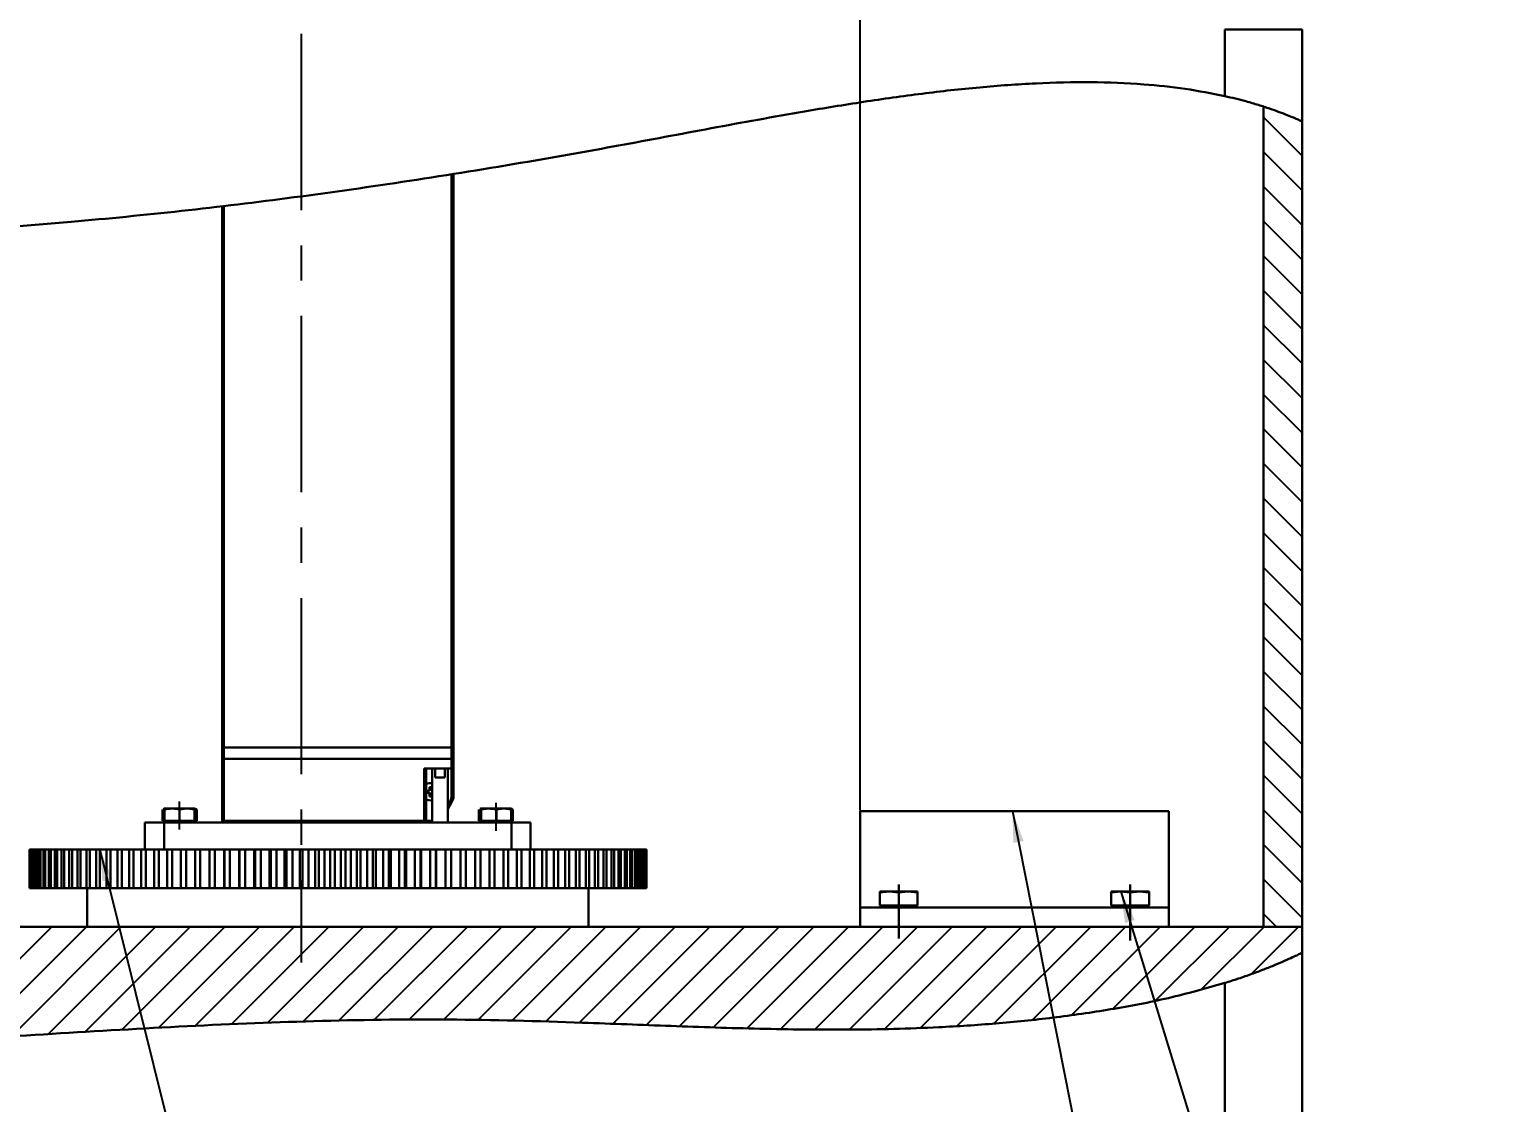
# Model space of a CAD drawing. Header units: millimetres. Extents: x 0 to 4412, y -498 to 1086.
# Drawn here: x 407.1 to 597.5, y 459.1 to 598.2 of the extents above; entities that cross this region are included whole.
import ezdxf

# ---------------------------------------------------------------- set-up
doc = ezdxf.new("R2010")
doc.units = ezdxf.units.MM
doc.header["$LTSCALE"] = 1.8
doc.header["$PDSIZE"] = -1
doc.linetypes.add('CENTER', pattern=[10.16, 6.35, -1.27, 1.27, -1.27])
doc.linetypes.add('CENTERX2', pattern=[20.32, 12.7, -2.54, 2.54, -2.54])
doc.layers.add('10', color=7, linetype='Continuous')
doc.styles.add('SLDTEXTSTYLE3', font='TXT', dxfattribs={"width": 0.7})
doc.dimstyles.new('SLDDIMSTYLE0', dxfattribs={"dimtxt": 3.5, "dimasz": 4.08, "dimexe": 0, "dimexo": 0.0625, "dimgap": 0.875, "dimtad": 2, "dimlfac": 2, "dimrnd": 1e-09, "dimzin": 12, "dimdsep": 46, "dimtxsty": 'SLDTEXTSTYLE3', "dimsah": 1, "dimcen": 0.09, "dimadec": 0, "dimazin": 3, "dimtfac": 1, "dimtofl": 0, "dimtmove": 0, "dimatfit": 3, "dimfxl": 1, "dimfrac": 2, "dimtolj": 1, "dimtzin": 12, "dimarcsym": 0})
doc.dimstyles.new('SLDDIMSTYLE2', dxfattribs={"dimtxt": 0.18, "dimasz": 4.08, "dimexe": 0, "dimexo": 0.0625, "dimgap": 0, "dimtad": 0, "dimtih": 1, "dimtoh": 1, "dimdec": 0, "dimrnd": 1e-09, "dimzin": 0, "dimdsep": 46, "dimtxsty": 'Standard', "dimsah": 1, "dimcen": 0.09, "dimadec": 0, "dimazin": 0, "dimtfac": 4.08, "dimtdec": 0, "dimtofl": 0, "dimtmove": 0, "dimatfit": 3, "dimfxl": 1, "dimfrac": 2, "dimtolj": 1, "dimtzin": 0, "dimarcsym": 0})

# ---------------------------------------------------------------- blocks, each defined once
blk = doc.blocks.new('_D_6')
at = {"layer": '10', "color": 0, "lineweight": -2, "transparency": 16777216}
for p, q in [((442.38, 634.3), (442.38, 759.39)), ((510.77, 759.39), (446.46, 759.39)), ((514.85, 496.95), (514.85, 759.39))]:
    blk.add_line(p, q, dxfattribs=at)
at = {"layer": '10', "color": 0, "transparency": 16777216}
for points in [[(446.46, 760.07), (446.46, 758.71), (442.38, 759.39)], [(510.77, 760.07), (510.77, 758.71), (514.85, 759.39)]]:
    blk.add_solid(points, dxfattribs=at)
at = {"layer": 'Defpoints', "color": 0, "transparency": 16777216}
for p in [(442.38, 759.39), (442.38, 634.24), (514.85, 496.89)]:
    blk.add_point(p, dxfattribs=at)
at = {"layer": '10', "color": 0, "lineweight": 25, "transparency": 16777216, "insert": (480.14, 768.26), "char_height": 3.5, "attachment_point": 2, "style": 'SLDTEXTSTYLE3'}
blk.add_mtext('\\A1;{\\Fgbenor|c134;\\H2.28571x;144.94}', dxfattribs=at)

msp = doc.modelspace()

# ---------------------------------------------------------------- hatches: boundary and pattern name
at = {"layer": '10', "linetype": 'Continuous'}
h = msp.add_hatch(dxfattribs=at)
h.set_pattern_fill('ANSI31', color=256, angle=90, style=0)
edge = h.paths.add_edge_path(flags=0)
edge.add_line((572.1298, 481.8883), (572.1298, 586.3137))
edge.add_spline(control_points=[(572.1298, 586.3137), (570.5173, 587.0389), (568.849, 587.6753), (567.1298, 588.2297)], knot_values=[0.60632271, 0.60632271, 0.60632271, 0.60632271, 0.61124224, 0.61124224, 0.61124224, 0.61124224], weights=[1, 1, 1, 1], degree=3, periodic=0)
edge.add_line((567.1298, 588.2297), (567.1298, 481.8883))
edge.add_line((567.1298, 481.8883), (572.1298, 481.8883))
h = msp.add_hatch(dxfattribs=at)
h.set_pattern_fill('ANSI31', color=256, style=0)
edge = h.paths.add_edge_path(flags=0)
edge.add_line((572.1298, 478.5079), (572.1298, 481.8883))
edge.add_line((572.1298, 481.8883), (252.1298, 481.8883))
edge.add_line((252.1298, 481.8883), (252.1298, 481.3883))
edge.add_line((252.1298, 481.3883), (127.1298, 481.3883))
edge.add_line((127.1298, 481.3883), (127.1298, 481.8883))
edge.add_line((127.1298, 481.8883), (122.1298, 481.8883))
edge.add_line((122.1298, 481.8883), (122.1298, 463.3259))
edge.add_spline(control_points=[(122.1298, 463.3259), (139.2239, 462.9203), (191.1018, 475.3366), (259.7772, 470.4539), (356.2491, 461.2803), (449.2649, 474.0667), (526.228, 465.6179), (563.8322, 474.4689), (572.1298, 478.5079)], knot_values=[0.12712431, 0.12712431, 0.12712431, 0.12712431, 0.17022964, 0.2466604, 0.30551093, 0.41178497, 0.47937023, 0.50236508, 0.50236508, 0.50236508, 0.50236508], weights=[1, 1, 1, 1, 1, 1, 1, 1, 1], degree=3, periodic=0)

# ---------------------------------------------------------------- linework, layer by layer
at = {"color": 7, "linetype": 'Continuous', "lineweight": 30}
for p, q in [((562.1298, 589.5861), (562.1298, 598.2383)), ((572.1298, 598.2383), (562.1298, 598.2383)), ((572.1298, 598.2383), (572.1298, 586.3137)), ((567.1298, 588.2297), (567.1298, 481.8883)), ((572.1298, 481.8883), (572.1298, 586.3137)), ((461.8798, 505.1383), (461.8798, 579.477)), ((462.1298, 579.5175), (462.1298, 505.1383)), ((432.1298, 505.1383), (432.1298, 575.3365)), ((432.3798, 575.3668), (432.3798, 505.1383)), ((432.3798, 505.1383), (432.1298, 505.1383)), ((432.1298, 503.6383), (432.1298, 505.1383)), ((432.1298, 505.1383), (432.3798, 505.1383)), ((432.3798, 505.1383), (461.8798, 505.1383)), ((432.3798, 505.1383), (432.3798, 503.6383)), ((432.3798, 505.1383), (461.8798, 505.1383)), ((462.1298, 505.1383), (461.8798, 505.1383)), ((461.8798, 503.6383), (461.8798, 505.1383)), ((461.8798, 505.1383), (462.1298, 505.1383)), ((462.1298, 505.1383), (462.1298, 503.6383)), ((432.3798, 503.6383), (432.1298, 503.6383)), ((432.1298, 495.6383), (432.1298, 503.6383)), ((432.1298, 503.6383), (432.3798, 503.6383)), ((432.3798, 503.6383), (461.8798, 503.6383)), ((432.3798, 503.6383), (432.3798, 495.6383)), ((432.3798, 503.6383), (461.8798, 503.6383)), ((462.1298, 503.6383), (461.8798, 503.6383)), ((461.8798, 502.3883), (461.8798, 503.6383)), ((461.8798, 503.6383), (462.1298, 503.6383)), ((462.1298, 503.6383), (462.1298, 502.3883)), ((458.3298, 495.6383), (458.3298, 502.3883)), ((461.8798, 502.3883), (458.3298, 502.3883)), ((458.5798, 502.3883), (458.5798, 495.6383)), ((459.3798, 502.3883), (459.3798, 495.3883)), ((459.7548, 502.3883), (459.7548, 501.2383)), ((461.0048, 501.2383), (459.7548, 501.2383)), ((461.0048, 501.2383), (461.0048, 502.3883)), ((461.3798, 495.3883), (461.3798, 502.3883)), ((462.1298, 502.3883), (461.8798, 502.3883)), ((461.8798, 498.8213), (461.8798, 502.3883)), ((462.1298, 502.3883), (462.1298, 498.8213)), ((458.5798, 499.5183), (458.8498, 499.5183)), ((458.8498, 499.2583), (458.5798, 499.2583)), ((458.8898, 499.2529), (458.8898, 499.5237)), ((458.9944, 499.6284), (459.2653, 499.6284)), ((459.2653, 499.1482), (458.9944, 499.1482)), ((458.9998, 499.6683), (458.9998, 500.0002)), ((458.9998, 498.7764), (458.9998, 499.1083)), ((459.2598, 500.0002), (459.2598, 499.6683)), ((459.2598, 499.1083), (459.2598, 498.7764)), ((459.3699, 499.5237), (459.3699, 499.2529)), ((462.1298, 498.8213), (461.8798, 498.8213)), ((424.3991, 495.6383), (424.3991, 497.1038)), ((424.6848, 497.2133), (424.5051, 497.1479)), ((424.5111, 497.1313), (424.6034, 497.1541)), ((424.6849, 497.2133), (424.6808, 497.1038)), ((424.6808, 495.6383), (424.6808, 497.1038)), ((425.6513, 497.2133), (424.6849, 497.2133)), ((427.5963, 497.2133), (425.6513, 497.2133)), ((426.6218, 497.1038), (427.5963, 497.2133)), ((426.6218, 495.6383), (426.6218, 497.1038)), ((427.5963, 497.2133), (428.5708, 497.1038)), ((428.5748, 497.2133), (427.5963, 497.2133)), ((428.5708, 497.1038), (428.5748, 497.2133)), ((428.5708, 495.6383), (428.5708, 497.1038)), ((428.7546, 497.1479), (428.5748, 497.2133)), ((428.5748, 497.2133), (428.5789, 497.1038)), ((428.5789, 495.6383), (428.5789, 497.1038)), ((428.8606, 497.1038), (428.7486, 497.1313)), ((428.8606, 495.6383), (428.8606, 497.1038)), ((459.3798, 498.2914), (459.1298, 498.2633)), ((461.3798, 497.6203), (461.7124, 498.1963)), ((461.9289, 498.0713), (461.3798, 497.1203)), ((461.9289, 498.0713), (461.7124, 498.1963)), ((465.4325, 495.6383), (465.4325, 497.1038)), ((465.6848, 497.2133), (465.5757, 497.1736)), ((465.5838, 497.1514), (465.676, 497.1804)), ((465.6538, 497.1038), (465.6856, 497.2133)), ((465.6538, 495.6383), (465.6538, 497.1038)), ((465.6856, 497.2133), (465.7175, 497.1038)), ((466.7055, 497.2133), (465.6856, 497.2133)), ((465.7175, 495.6383), (465.7175, 497.1038)), ((466.7055, 497.2133), (468.6498, 497.2133)), ((467.6936, 497.1038), (468.6498, 497.2133)), ((467.6936, 495.6383), (467.6936, 497.1038)), ((468.6498, 497.2133), (469.6059, 497.1038)), ((469.5741, 497.2133), (468.6498, 497.2133)), ((469.6059, 497.1038), (469.5741, 497.2133)), ((469.684, 497.1736), (469.5748, 497.2133)), ((469.6059, 495.6383), (469.6059, 497.1038)), ((469.6657, 497.1274), (469.8272, 497.1038)), ((469.8272, 497.1038), (469.6759, 497.1514)), ((469.8272, 495.6383), (469.8272, 497.1038)), ((514.8479, 496.8883), (554.8479, 496.8883)), ((514.8479, 496.8883), (514.8479, 484.3883)), ((554.8479, 496.8883), (554.8479, 484.3883)), ((422.1298, 491.8883), (422.1298, 495.3883)), ((422.1298, 495.3883), (424.6298, 495.3883)), ((424.5962, 495.6383), (424.3991, 495.6383)), ((424.6298, 495.3883), (424.6298, 491.8883)), ((424.6298, 495.3883), (469.6298, 495.3883)), ((424.6598, 495.6383), (424.6723, 495.6258)), ((424.6723, 495.6258), (424.9098, 495.3883)), ((425.3809, 495.6383), (424.6808, 495.6383)), ((426.6218, 495.6383), (425.9217, 495.6383)), ((427.3248, 495.6383), (426.6218, 495.6383)), ((427.8678, 495.6383), (427.3248, 495.6383)), ((428.5708, 495.6383), (427.8678, 495.6383)), ((428.3498, 495.3883), (428.5873, 495.6258)), ((428.5737, 495.6383), (428.5708, 495.6383)), ((428.5789, 495.6383), (428.576, 495.6383)), ((428.5873, 495.6258), (428.5998, 495.6383)), ((428.8606, 495.6383), (428.6635, 495.6383)), ((432.3798, 495.6383), (432.1298, 495.6383)), ((432.3798, 495.3883), (432.3798, 495.6383)), ((432.3798, 495.6383), (458.3298, 495.6383)), ((458.3298, 495.3883), (458.3298, 495.6383)), ((458.5798, 495.6383), (458.3298, 495.6383)), ((458.5798, 495.6383), (459.3798, 495.6383)), ((465.5892, 495.6383), (465.4325, 495.6383)), ((465.6767, 495.6383), (465.6538, 495.6383)), ((465.6598, 495.6383), (465.6719, 495.6262)), ((465.6719, 495.6262), (465.9098, 495.3883)), ((465.7175, 495.6383), (465.6945, 495.6383)), ((466.4303, 495.6383), (465.7175, 495.6383)), ((467.6936, 495.6383), (466.9808, 495.6383)), ((468.3834, 495.6383), (467.6936, 495.6383)), ((468.9162, 495.6383), (468.3834, 495.6383)), ((469.6059, 495.6383), (468.9162, 495.6383)), ((469.3498, 495.3883), (469.5877, 495.6262)), ((469.5877, 495.6262), (469.5998, 495.6383)), ((469.6298, 491.8883), (469.6298, 495.3883)), ((469.6298, 495.3883), (472.1298, 495.3883)), ((469.8272, 495.6383), (469.6704, 495.6383)), ((472.1298, 495.3883), (472.1298, 491.8883)), ((407.1665, 491.8883), (407.1665, 486.8883)), ((407.2064, 491.8883), (407.1665, 491.8883)), ((407.2064, 491.8883), (407.2064, 486.8883)), ((407.311, 491.8883), (407.2064, 491.8883)), ((407.311, 491.8883), (407.311, 486.8883)), ((407.3906, 491.8883), (407.311, 491.8883)), ((407.3906, 491.8883), (407.3906, 486.8883)), ((407.5646, 491.8883), (407.3906, 491.8883)), ((407.5646, 491.8883), (407.5646, 486.8883)), ((407.6836, 491.8883), (407.5646, 491.8883)), ((407.6836, 491.8883), (407.6836, 486.8883)), ((407.9266, 491.8883), (407.6836, 491.8883)), ((407.9266, 491.8883), (407.9266, 486.8883)), ((408.0849, 491.8883), (407.9266, 491.8883)), ((408.0849, 491.8883), (408.0849, 486.8883)), ((408.396, 491.8883), (408.0849, 491.8883)), ((408.396, 491.8883), (408.396, 486.8883)), ((408.5931, 491.8883), (408.396, 491.8883)), ((408.5931, 491.8883), (408.5931, 486.8883)), ((408.9717, 491.8883), (408.5931, 491.8883)), ((408.9717, 491.8883), (408.9717, 486.8883)), ((409.2069, 491.8883), (408.9717, 491.8883)), ((409.2069, 491.8883), (409.2069, 486.8883)), ((409.6519, 491.8883), (409.2069, 491.8883)), ((409.6519, 491.8883), (409.6519, 486.8883)), ((409.9247, 491.8883), (409.6519, 491.8883)), ((409.9247, 491.8883), (409.9247, 486.8883)), ((410.4349, 491.8883), (409.9247, 491.8883)), ((410.4349, 491.8883), (410.4349, 486.8883)), ((410.7445, 491.8883), (410.4349, 491.8883)), ((410.7445, 491.8883), (410.7445, 486.8883)), ((411.3184, 491.8883), (410.7445, 491.8883)), ((411.3184, 491.8883), (411.3184, 486.8883)), ((411.664, 491.8883), (411.3184, 491.8883)), ((411.664, 491.8883), (411.664, 486.8883)), ((412.3001, 491.8883), (411.664, 491.8883)), ((412.3001, 491.8883), (412.3001, 486.8883)), ((412.6807, 491.8883), (412.3001, 491.8883)), ((412.6807, 491.8883), (412.6807, 486.8883)), ((413.3772, 491.8883), (412.6807, 491.8883)), ((413.3772, 491.8883), (413.3772, 486.8883)), ((413.7919, 491.8883), (413.3772, 491.8883)), ((413.7919, 491.8883), (413.7919, 486.8883)), ((414.5469, 491.8883), (413.7919, 491.8883)), ((414.5469, 491.8883), (414.5469, 486.8883)), ((414.9944, 491.8883), (414.5469, 491.8883)), ((414.9944, 491.8883), (414.9944, 486.8883)), ((415.8059, 491.8883), (414.9944, 491.8883)), ((415.8059, 491.8883), (415.8059, 486.8883)), ((416.285, 491.8883), (415.8059, 491.8883)), ((416.285, 491.8883), (416.285, 486.8883)), ((417.1507, 491.8883), (416.285, 491.8883)), ((417.1507, 491.8883), (417.1507, 486.8883)), ((417.6601, 491.8883), (417.1507, 491.8883)), ((417.6601, 491.8883), (417.6601, 486.8883)), ((418.5777, 491.8883), (417.6601, 491.8883)), ((418.5777, 491.8883), (418.5777, 486.8883)), ((419.116, 491.8883), (418.5777, 491.8883)), ((419.116, 491.8883), (419.116, 486.8883)), ((420.0829, 491.8883), (419.116, 491.8883)), ((420.0829, 491.8883), (420.0829, 486.8883)), ((420.6487, 491.8883), (420.0829, 491.8883)), ((420.6487, 491.8883), (420.6487, 486.8883)), ((421.6623, 491.8883), (420.6487, 491.8883)), ((421.6623, 491.8883), (421.6623, 486.8883)), ((422.254, 491.8883), (421.6623, 491.8883)), ((422.254, 491.8883), (422.254, 486.8883)), ((423.3115, 491.8883), (422.254, 491.8883)), ((423.3115, 491.8883), (423.3115, 486.8883)), ((423.9275, 491.8883), (423.3115, 491.8883)), ((423.9275, 491.8883), (423.9275, 486.8883)), ((425.026, 491.8883), (423.9275, 491.8883)), ((425.026, 491.8883), (425.026, 486.8883)), ((425.6645, 491.8883), (425.026, 491.8883)), ((425.6645, 491.8883), (425.6645, 486.8883)), ((426.8011, 491.8883), (425.6645, 491.8883)), ((426.8011, 491.8883), (426.8011, 486.8883)), ((427.4604, 491.8883), (426.8011, 491.8883)), ((427.4604, 491.8883), (427.4604, 486.8883)), ((428.6319, 491.8883), (427.4604, 491.8883)), ((428.6319, 491.8883), (428.6319, 486.8883)), ((429.3102, 491.8883), (428.6319, 491.8883)), ((429.3102, 491.8883), (429.3102, 486.8883)), ((430.5109, 491.8883), (429.3102, 491.8883)), ((430.5109, 491.8883), (430.5109, 486.8883)), ((430.5134, 491.8883), (430.5109, 491.8883)), ((430.5134, 491.8883), (430.5134, 486.8883)), ((431.2089, 491.8883), (430.5134, 491.8883)), ((431.2089, 491.8883), (431.2089, 486.8883)), ((432.4206, 491.8883), (431.2089, 491.8883)), ((432.4206, 491.8883), (432.4206, 486.8883)), ((432.4404, 491.8883), (432.4206, 491.8883)), ((432.4404, 491.8883), (432.4404, 486.8883)), ((433.1511, 491.8883), (432.4404, 491.8883)), ((433.1511, 491.8883), (433.1511, 486.8883)), ((434.3537, 491.8883), (433.1511, 491.8883)), ((434.3537, 491.8883), (434.3537, 486.8883)), ((434.4077, 491.8883), (434.3537, 491.8883)), ((434.4077, 491.8883), (434.4077, 486.8883)), ((435.1317, 491.8883), (434.4077, 491.8883)), ((435.1317, 491.8883), (435.1317, 486.8883)), ((436.305, 491.8883), (435.1317, 491.8883)), ((436.305, 491.8883), (436.305, 486.8883)), ((436.4099, 491.8883), (436.305, 491.8883)), ((436.4099, 491.8883), (436.4099, 486.8883)), ((437.1452, 491.8883), (436.4099, 491.8883)), ((437.1452, 491.8883), (437.1452, 486.8883)), ((438.2692, 491.8883), (437.1452, 491.8883)), ((438.2692, 491.8883), (438.2692, 486.8883)), ((438.4414, 491.8883), (438.2692, 491.8883)), ((438.4414, 491.8883), (438.4414, 486.8883)), ((439.1861, 491.8883), (438.4414, 491.8883)), ((439.1861, 491.8883), (439.1861, 486.8883)), ((440.2408, 491.8883), (439.1861, 491.8883)), ((440.2408, 491.8883), (440.2408, 486.8883)), ((440.4968, 491.8883), (440.2408, 491.8883)), ((440.4968, 491.8883), (440.4968, 486.8883)), ((441.2487, 491.8883), (440.4968, 491.8883)), ((441.2487, 491.8883), (441.2487, 486.8883)), ((442.2146, 491.8883), (441.2487, 491.8883)), ((442.2146, 491.8883), (442.2146, 486.8883)), ((442.5703, 491.8883), (442.2146, 491.8883)), ((442.5703, 491.8883), (442.5703, 486.8883)), ((443.3275, 491.8883), (442.5703, 491.8883)), ((443.3275, 491.8883), (443.3275, 486.8883)), ((444.1876, 491.8883), (443.3275, 491.8883)), ((444.185, 491.8883), (444.185, 486.8883)), ((444.6564, 491.8883), (444.185, 491.8883)), ((444.6564, 491.8883), (444.6564, 486.8883)), ((445.4166, 491.8883), (444.6564, 491.8883)), ((445.4166, 491.8883), (445.4166, 486.8883)), ((446.1482, 491.8883), (445.4166, 491.8883)), ((446.1482, 491.8883), (446.1482, 486.8883)), ((446.7492, 491.8883), (446.1482, 491.8883)), ((446.7492, 491.8883), (446.7492, 486.8883)), ((447.5105, 491.8883), (446.7492, 491.8883)), ((447.5105, 491.8883), (447.5105, 486.8883)), ((448.1115, 491.8883), (447.5105, 491.8883)), ((448.1115, 491.8883), (448.1115, 486.8883)), ((448.8431, 491.8883), (448.1115, 491.8883)), ((448.8431, 491.8883), (448.8431, 486.8883)), ((449.6033, 491.8883), (448.8431, 491.8883)), ((449.6033, 491.8883), (449.6033, 486.8883)), ((450.0747, 491.8883), (449.6033, 491.8883)), ((450.9322, 491.8883), (450.0721, 491.8883)), ((450.0747, 486.8883), (450.0747, 491.8883)), ((450.9322, 491.8883), (450.9322, 486.8883)), ((451.6894, 491.8883), (450.9322, 491.8883)), ((451.6894, 491.8883), (451.6894, 486.8883)), ((452.0451, 491.8883), (451.6894, 491.8883)), ((452.0451, 486.8883), (452.0451, 491.8883)), ((453.011, 491.8883), (452.0451, 491.8883)), ((453.011, 491.8883), (453.011, 486.8883)), ((453.7629, 491.8883), (453.011, 491.8883)), ((453.7629, 491.8883), (453.7629, 486.8883)), ((454.0188, 491.8883), (453.7629, 491.8883)), ((454.0188, 486.8883), (454.0188, 491.8883)), ((455.0736, 491.8883), (454.0188, 491.8883)), ((455.0736, 491.8883), (455.0736, 486.8883)), ((455.8183, 491.8883), (455.0736, 491.8883)), ((455.8183, 491.8883), (455.8183, 486.8883)), ((455.9905, 491.8883), (455.8183, 491.8883)), ((455.9905, 486.8883), (455.9905, 491.8883)), ((457.1145, 491.8883), (455.9905, 491.8883)), ((457.1145, 491.8883), (457.1145, 486.8883)), ((457.8498, 491.8883), (457.1145, 491.8883)), ((457.8498, 491.8883), (457.8498, 486.8883)), ((457.9547, 491.8883), (457.8498, 491.8883)), ((457.9547, 486.8883), (457.9547, 491.8883)), ((459.1279, 491.8883), (457.9547, 491.8883)), ((459.1279, 491.8883), (459.1279, 486.8883)), ((459.852, 491.8883), (459.1279, 491.8883)), ((459.852, 491.8883), (459.852, 486.8883)), ((459.906, 491.8883), (459.852, 491.8883)), ((459.906, 486.8883), (459.906, 491.8883)), ((461.1085, 491.8883), (459.906, 491.8883)), ((461.1085, 491.8883), (461.1085, 486.8883)), ((461.8193, 491.8883), (461.1085, 491.8883)), ((461.8193, 491.8883), (461.8193, 486.8883)), ((461.8391, 491.8883), (461.8193, 491.8883)), ((461.8391, 486.8883), (461.8391, 491.8883)), ((463.0508, 491.8883), (461.8391, 491.8883)), ((463.0508, 491.8883), (463.0508, 486.8883)), ((463.7463, 491.8883), (463.0508, 491.8883)), ((463.7463, 491.8883), (463.7463, 486.8883)), ((463.7487, 491.8883), (463.7463, 491.8883)), ((463.7487, 486.8883), (463.7487, 491.8883)), ((464.9495, 491.8883), (463.7487, 491.8883)), ((464.9495, 491.8883), (464.9495, 486.8883)), ((465.6278, 491.8883), (464.9495, 491.8883)), ((465.6278, 491.8883), (465.6278, 486.8883)), ((466.7993, 491.8883), (465.6278, 491.8883)), ((466.7993, 491.8883), (466.7993, 486.8883)), ((467.4586, 491.8883), (466.7993, 491.8883)), ((467.4586, 491.8883), (467.4586, 486.8883)), ((468.5952, 491.8883), (467.4586, 491.8883)), ((468.5952, 491.8883), (468.5952, 486.8883)), ((469.2337, 491.8883), (468.5952, 491.8883)), ((469.2337, 491.8883), (469.2337, 486.8883)), ((470.3322, 491.8883), (469.2337, 491.8883)), ((470.3322, 491.8883), (470.3322, 486.8883)), ((470.9481, 491.8883), (470.3322, 491.8883)), ((470.9481, 491.8883), (470.9481, 486.8883)), ((472.0057, 491.8883), (470.9481, 491.8883)), ((472.0057, 491.8883), (472.0057, 486.8883)), ((472.5973, 491.8883), (472.0057, 491.8883)), ((472.5973, 491.8883), (472.5973, 486.8883)), ((473.611, 491.8883), (472.5973, 491.8883)), ((473.611, 491.8883), (473.611, 486.8883)), ((474.1767, 491.8883), (473.611, 491.8883)), ((474.1767, 491.8883), (474.1767, 486.8883)), ((475.1437, 491.8883), (474.1767, 491.8883)), ((475.1437, 491.8883), (475.1437, 486.8883)), ((475.682, 491.8883), (475.1437, 491.8883)), ((475.682, 491.8883), (475.682, 486.8883)), ((476.5996, 491.8883), (475.682, 491.8883)), ((476.5996, 491.8883), (476.5996, 486.8883)), ((477.109, 491.8883), (476.5996, 491.8883)), ((477.109, 491.8883), (477.109, 486.8883)), ((477.9747, 491.8883), (477.109, 491.8883)), ((477.9747, 491.8883), (477.9747, 486.8883)), ((478.4538, 491.8883), (477.9747, 491.8883)), ((478.4538, 491.8883), (478.4538, 486.8883)), ((479.2653, 491.8883), (478.4538, 491.8883)), ((479.2653, 491.8883), (479.2653, 486.8883)), ((479.7128, 491.8883), (479.2653, 491.8883)), ((479.7128, 491.8883), (479.7128, 486.8883)), ((480.4678, 491.8883), (479.7128, 491.8883)), ((480.4678, 491.8883), (480.4678, 486.8883)), ((480.8825, 491.8883), (480.4678, 491.8883)), ((480.8825, 491.8883), (480.8825, 486.8883)), ((481.579, 491.8883), (480.8825, 491.8883)), ((481.579, 491.8883), (481.579, 486.8883)), ((481.9596, 491.8883), (481.579, 491.8883)), ((481.9596, 491.8883), (481.9596, 486.8883)), ((482.5957, 491.8883), (481.9596, 491.8883)), ((482.5957, 491.8883), (482.5957, 486.8883)), ((482.9413, 491.8883), (482.5957, 491.8883)), ((482.9413, 491.8883), (482.9413, 486.8883)), ((483.5152, 491.8883), (482.9413, 491.8883)), ((483.5152, 491.8883), (483.5152, 486.8883)), ((483.8248, 491.8883), (483.5152, 491.8883)), ((483.8248, 491.8883), (483.8248, 486.8883)), ((484.335, 491.8883), (483.8248, 491.8883)), ((484.335, 491.8883), (484.335, 486.8883)), ((484.6078, 491.8883), (484.335, 491.8883)), ((484.6078, 491.8883), (484.6078, 486.8883)), ((485.0528, 491.8883), (484.6078, 491.8883)), ((485.0528, 491.8883), (485.0528, 486.8883)), ((485.288, 491.8883), (485.0528, 491.8883)), ((485.288, 491.8883), (485.288, 486.8883)), ((485.6666, 491.8883), (485.288, 491.8883)), ((485.6666, 491.8883), (485.6666, 486.8883)), ((485.8636, 491.8883), (485.6666, 491.8883)), ((485.8636, 491.8883), (485.8636, 486.8883)), ((486.1748, 491.8883), (485.8636, 491.8883)), ((486.1748, 491.8883), (486.1748, 486.8883)), ((486.3331, 491.8883), (486.1748, 491.8883)), ((486.3331, 491.8883), (486.3331, 486.8883)), ((486.576, 491.8883), (486.3331, 491.8883)), ((486.576, 491.8883), (486.576, 486.8883)), ((486.6951, 491.8883), (486.576, 491.8883)), ((486.6951, 491.8883), (486.6951, 486.8883)), ((486.8691, 491.8883), (486.6951, 491.8883)), ((486.8691, 491.8883), (486.8691, 486.8883)), ((486.9487, 491.8883), (486.8691, 491.8883)), ((486.9487, 491.8883), (486.9487, 486.8883)), ((487.0533, 491.8883), (486.9487, 491.8883)), ((487.0533, 491.8883), (487.0533, 486.8883)), ((487.0931, 491.8883), (487.0533, 491.8883)), ((487.0931, 491.8883), (487.0931, 486.8883)), ((487.128, 491.8883), (487.128, 486.8883)), ((487.1298, 491.8883), (487.128, 491.8883)), ((487.1298, 486.8883), (487.1298, 491.8883)), ((407.2064, 486.8883), (407.1665, 486.8883)), ((407.311, 486.8883), (407.2064, 486.8883)), ((407.3906, 486.8883), (407.311, 486.8883)), ((407.5646, 486.8883), (407.3906, 486.8883)), ((407.6836, 486.8883), (407.5646, 486.8883)), ((407.9266, 486.8883), (407.6836, 486.8883)), ((408.0849, 486.8883), (407.9266, 486.8883)), ((408.396, 486.8883), (408.0849, 486.8883)), ((408.5931, 486.8883), (408.396, 486.8883)), ((408.9717, 486.8883), (408.5931, 486.8883)), ((409.2069, 486.8883), (408.9717, 486.8883)), ((409.6519, 486.8883), (409.2069, 486.8883)), ((409.9247, 486.8883), (409.6519, 486.8883)), ((410.4349, 486.8883), (409.9247, 486.8883)), ((410.7445, 486.8883), (410.4349, 486.8883)), ((411.3184, 486.8883), (410.7445, 486.8883)), ((411.664, 486.8883), (411.3184, 486.8883)), ((412.3001, 486.8883), (411.664, 486.8883)), ((412.6807, 486.8883), (412.3001, 486.8883)), ((413.3772, 486.8883), (412.6807, 486.8883)), ((413.7919, 486.8883), (413.3772, 486.8883)), ((414.5469, 486.8883), (413.7919, 486.8883)), ((414.9944, 486.8883), (414.5469, 486.8883)), ((414.6298, 486.8883), (414.6298, 481.8883)), ((415.8059, 486.8883), (414.9944, 486.8883)), ((416.285, 486.8883), (415.8059, 486.8883)), ((417.1507, 486.8883), (416.285, 486.8883)), ((417.6601, 486.8883), (417.1507, 486.8883)), ((418.5777, 486.8883), (417.6601, 486.8883)), ((419.116, 486.8883), (418.5777, 486.8883)), ((420.0829, 486.8883), (419.116, 486.8883)), ((420.6487, 486.8883), (420.0829, 486.8883)), ((421.6623, 486.8883), (420.6487, 486.8883)), ((422.254, 486.8883), (421.6623, 486.8883)), ((423.3115, 486.8883), (422.254, 486.8883)), ((423.9275, 486.8883), (423.3115, 486.8883)), ((425.026, 486.8883), (423.9275, 486.8883)), ((425.6645, 486.8883), (425.026, 486.8883)), ((426.8011, 486.8883), (425.6645, 486.8883)), ((427.4604, 486.8883), (426.8011, 486.8883)), ((428.6319, 486.8883), (427.4604, 486.8883)), ((429.3102, 486.8883), (428.6319, 486.8883)), ((430.5109, 486.8883), (429.3102, 486.8883)), ((430.5134, 486.8883), (430.5109, 486.8883)), ((431.2089, 486.8883), (430.5134, 486.8883)), ((432.4206, 486.8883), (431.2089, 486.8883)), ((432.4404, 486.8883), (432.4206, 486.8883)), ((433.1511, 486.8883), (432.4404, 486.8883)), ((434.3537, 486.8883), (433.1511, 486.8883)), ((434.4077, 486.8883), (434.3537, 486.8883)), ((435.1317, 486.8883), (434.4077, 486.8883)), ((436.305, 486.8883), (435.1317, 486.8883)), ((436.4099, 486.8883), (436.305, 486.8883)), ((437.1452, 486.8883), (436.4099, 486.8883)), ((438.2692, 486.8883), (437.1452, 486.8883)), ((438.4414, 486.8883), (438.2692, 486.8883)), ((439.1861, 486.8883), (438.4414, 486.8883)), ((440.2408, 486.8883), (439.1861, 486.8883)), ((440.4968, 486.8883), (440.2408, 486.8883)), ((441.2487, 486.8883), (440.4968, 486.8883)), ((442.2146, 486.8883), (441.2487, 486.8883)), ((442.5703, 486.8883), (442.2146, 486.8883)), ((443.3275, 486.8883), (442.5703, 486.8883)), ((444.1876, 486.8883), (443.3275, 486.8883)), ((444.6564, 486.8883), (444.185, 486.8883)), ((445.4166, 486.8883), (444.6564, 486.8883)), ((446.1482, 486.8883), (445.4166, 486.8883)), ((446.7492, 486.8883), (446.1482, 486.8883)), ((447.5105, 486.8883), (446.7492, 486.8883)), ((448.1115, 486.8883), (447.5105, 486.8883)), ((448.8431, 486.8883), (448.1115, 486.8883)), ((449.6033, 486.8883), (448.8431, 486.8883)), ((450.0747, 486.8883), (449.6033, 486.8883)), ((450.9322, 486.8883), (450.0721, 486.8883)), ((451.6894, 486.8883), (450.9322, 486.8883)), ((452.0451, 486.8883), (451.6894, 486.8883)), ((453.011, 486.8883), (452.0451, 486.8883)), ((453.7629, 486.8883), (453.011, 486.8883)), ((454.0188, 486.8883), (453.7629, 486.8883)), ((455.0736, 486.8883), (454.0188, 486.8883)), ((455.8183, 486.8883), (455.0736, 486.8883)), ((455.9905, 486.8883), (455.8183, 486.8883)), ((457.1145, 486.8883), (455.9905, 486.8883)), ((457.8498, 486.8883), (457.1145, 486.8883)), ((457.9547, 486.8883), (457.8498, 486.8883)), ((459.1279, 486.8883), (457.9547, 486.8883)), ((459.852, 486.8883), (459.1279, 486.8883)), ((459.906, 486.8883), (459.852, 486.8883)), ((461.1085, 486.8883), (459.906, 486.8883)), ((461.8193, 486.8883), (461.1085, 486.8883)), ((461.8391, 486.8883), (461.8193, 486.8883)), ((463.0508, 486.8883), (461.8391, 486.8883)), ((463.7463, 486.8883), (463.0508, 486.8883)), ((463.7487, 486.8883), (463.7463, 486.8883)), ((464.9495, 486.8883), (463.7487, 486.8883)), ((465.6278, 486.8883), (464.9495, 486.8883)), ((466.7993, 486.8883), (465.6278, 486.8883)), ((467.4586, 486.8883), (466.7993, 486.8883)), ((468.5952, 486.8883), (467.4586, 486.8883)), ((469.2337, 486.8883), (468.5952, 486.8883)), ((470.3322, 486.8883), (469.2337, 486.8883)), ((470.9481, 486.8883), (470.3322, 486.8883)), ((472.0057, 486.8883), (470.9481, 486.8883)), ((472.5973, 486.8883), (472.0057, 486.8883)), ((473.611, 486.8883), (472.5973, 486.8883)), ((474.1767, 486.8883), (473.611, 486.8883)), ((475.1437, 486.8883), (474.1767, 486.8883)), ((475.682, 486.8883), (475.1437, 486.8883)), ((476.5996, 486.8883), (475.682, 486.8883)), ((477.109, 486.8883), (476.5996, 486.8883)), ((477.9747, 486.8883), (477.109, 486.8883)), ((478.4538, 486.8883), (477.9747, 486.8883)), ((479.2653, 486.8883), (478.4538, 486.8883)), ((479.7128, 486.8883), (479.2653, 486.8883)), ((479.6298, 481.8883), (479.6298, 486.8883)), ((480.4678, 486.8883), (479.7128, 486.8883)), ((480.8825, 486.8883), (480.4678, 486.8883)), ((481.579, 486.8883), (480.8825, 486.8883)), ((481.9596, 486.8883), (481.579, 486.8883)), ((482.5957, 486.8883), (481.9596, 486.8883)), ((482.9413, 486.8883), (482.5957, 486.8883)), ((483.5152, 486.8883), (482.9413, 486.8883)), ((483.8248, 486.8883), (483.5152, 486.8883)), ((484.335, 486.8883), (483.8248, 486.8883)), ((484.6078, 486.8883), (484.335, 486.8883)), ((485.0528, 486.8883), (484.6078, 486.8883)), ((485.288, 486.8883), (485.0528, 486.8883)), ((485.6666, 486.8883), (485.288, 486.8883)), ((485.8636, 486.8883), (485.6666, 486.8883)), ((486.1748, 486.8883), (485.8636, 486.8883)), ((486.3331, 486.8883), (486.1748, 486.8883)), ((486.576, 486.8883), (486.3331, 486.8883)), ((486.6951, 486.8883), (486.576, 486.8883)), ((486.8691, 486.8883), (486.6951, 486.8883)), ((486.9487, 486.8883), (486.8691, 486.8883)), ((487.0533, 486.8883), (486.9487, 486.8883)), ((487.0931, 486.8883), (487.0533, 486.8883)), ((487.1298, 486.8883), (487.128, 486.8883)), ((517.4029, 486.3256), (518.6254, 486.4633)), ((518.6254, 486.4633), (517.4029, 486.4633)), ((517.4029, 484.6383), (517.4029, 486.3256)), ((518.6254, 486.4633), (519.8479, 486.3256)), ((521.0704, 486.4633), (518.6254, 486.4633)), ((519.8479, 486.3256), (521.0704, 486.4633)), ((519.8479, 484.6383), (519.8479, 486.3256)), ((521.0704, 486.4633), (522.2929, 486.3256)), ((522.2929, 486.4633), (521.0704, 486.4633)), ((522.2929, 484.6383), (522.2929, 486.3256)), ((547.4029, 486.3256), (548.6254, 486.4633)), ((548.6254, 486.4633), (547.4029, 486.4633)), ((547.4029, 484.6383), (547.4029, 486.3256)), ((551.0704, 486.4633), (548.6254, 486.4633)), ((548.6254, 486.4633), (549.8479, 486.3256)), ((549.8479, 486.3256), (551.0704, 486.4633)), ((549.8479, 484.6383), (549.8479, 486.3256)), ((551.0704, 486.4633), (552.2929, 486.3256)), ((552.2929, 486.4633), (551.0704, 486.4633)), ((552.2929, 484.6383), (552.2929, 486.3256)), ((514.8479, 484.3883), (554.8479, 484.3883)), ((514.8479, 484.3883), (514.8479, 481.8883)), ((518.3219, 484.6383), (517.4029, 484.6383)), ((517.4029, 484.6133), (517.6279, 484.3883)), ((518.929, 484.6383), (518.3219, 484.6383)), ((519.8479, 484.6383), (518.929, 484.6383)), ((520.7669, 484.6383), (519.8479, 484.6383)), ((521.374, 484.6383), (520.7669, 484.6383)), ((522.2929, 484.6383), (521.374, 484.6383)), ((522.0679, 484.3883), (522.2929, 484.6133)), ((548.3219, 484.6383), (547.4029, 484.6383)), ((547.4029, 484.6133), (547.6279, 484.3883)), ((548.929, 484.6383), (548.3219, 484.6383)), ((549.8479, 484.6383), (548.929, 484.6383)), ((550.7669, 484.6383), (549.8479, 484.6383)), ((551.374, 484.6383), (550.7669, 484.6383)), ((552.2929, 484.6383), (551.374, 484.6383)), ((552.0679, 484.3883), (552.2929, 484.6133)), ((554.8479, 484.3883), (554.8479, 481.8883)), ((252.1298, 481.8883), (572.1298, 481.8883)), ((567.1298, 481.8883), (572.1298, 481.8883)), ((572.1298, 478.5079), (572.1298, 481.8883)), ((572.1298, 478.5079), (572.1298, 456.8883)), ((562.1298, 456.8883), (562.1298, 474.6028))]:
    msp.add_line(p, q, dxfattribs=at)
at = {"linetype": 'CENTER'}
for p, q in [((426.6218, 494.5146), (426.6218, 498.1254)), ((467.6802, 494.3376), (467.6802, 497.9483))]:
    msp.add_line(p, q, dxfattribs=at)
at = {"color": 7, "linetype": 'Continuous', "lineweight": 30, "flags": 128}
msp.add_lwpolyline([(459.1298, 498.2633), (458.6993, 498.3489), (458.5798, 498.4069)], dxfattribs=at)
at = {"color": 7, "linetype": 'Continuous', "lineweight": 30}
for centre, radius, start, end in [((459.1298, 499.3883), 1.125, 77.160412, 119.267578), ((459.1298, 494.3045), 5.6972, 88.692495, 91.307505), ((459.1298, 504.4721), 5.6972, 268.692495, 271.307505), ((460.6298, 498.8213), 1.25, 330, 0), ((460.6298, 498.8213), 1.5, 330, 0), ((432.3798, 495.6383), 0.25, 180, 270), ((458.3298, 495.6383), 0.25, 270, 0)]:
    msp.add_arc(centre, radius, start, end, dxfattribs=at)
for points, knots in [([(562.1298, 589.5861), (560.418, 589.9257), (556.9413, 590.6155), (551.1336, 591.2067), (544.6802, 591.4593), (537.5792, 591.2908), (530.2798, 590.7627), (522.8225, 589.9315), (515.2496, 588.8592), (506.1328, 587.3651), (495.5543, 585.4284), (483.6172, 583.1626), (470.5802, 580.8376), (456.5562, 578.5645), (441.5857, 576.4314), (426.9755, 574.6574), (411.7966, 573.152), (396.0187, 571.9894), (379.6034, 571.255), (363.3874, 571.0121), (347.2864, 571.2556), (331.2159, 571.9804), (315.0917, 573.1813), (298.8291, 574.8524), (282.3439, 576.9903), (265.5516, 579.5819), (248.4207, 582.6412), (230.9915, 585.9948), (215.3533, 588.8746), (201.6398, 591.089), (189.9673, 592.6594), (178.3703, 593.8016), (167.6955, 594.3612), (157.9687, 594.381), (149.199, 593.93), (140.5699, 593.0149), (134.9327, 591.9083), (132.1298, 591.358)], [0, 0, 0, 0, 0.01207436, 0.02452264, 0.04035741, 0.05675401, 0.07366056, 0.09100105, 0.10868194, 0.1265972, 0.15494543, 0.18311924, 0.21070013, 0.2466081, 0.28145299, 0.31536439, 0.3484736, 0.3870273, 0.42485882, 0.46219635, 0.49926881, 0.5363048, 0.57353144, 0.61117334, 0.64945174, 0.68858385, 0.72877304, 0.76989819, 0.81144145, 0.83883377, 0.86604343, 0.89295339, 0.91947373, 0.94000271, 0.96025179, 0.98023697, 1, 1, 1, 1]), ([(572.1298, 586.3137), (572.106, 586.3244), (572.0576, 586.3463), (571.6701, 586.5186), (571.0636, 586.7792), (570.2355, 587.119), (569.1907, 587.5217), (567.9346, 587.9699), (566.4786, 588.4438), (564.979, 588.8807), (563.5118, 589.2667), (562.5933, 589.479), (562.1298, 589.5861)], [0, 0, 0, 0, 0.09753821, 0.19805395, 0.29555545, 0.39565055, 0.49785409, 0.60264999, 0.71190023, 0.82420638, 0.91130719, 1, 1, 1, 1]), ([(458.8498, 499.5183), (458.8666, 499.5199), (458.9002, 499.5232), (458.945, 499.5489), (458.9789, 499.5866), (458.9972, 499.6288), (458.9991, 499.6568), (458.9998, 499.6683)], [0, 0, 0, 0, 0.21396524, 0.42797661, 0.64096621, 0.85351538, 1, 1, 1, 1]), ([(458.9998, 499.1083), (458.9982, 499.1251), (458.9949, 499.1586), (458.9693, 499.2035), (458.9315, 499.2373), (458.8893, 499.2556), (458.8613, 499.2575), (458.8498, 499.2583)], [0, 0, 0, 0, 0.213965238, 0.427976608, 0.640966212, 0.853515376, 1, 1, 1, 1]), ([(459.2598, 499.6683), (459.2615, 499.6515), (459.2647, 499.6179), (459.2905, 499.5734), (459.3273, 499.5389), (459.3582, 499.5284), (459.3733, 499.5233)], [0, 0, 0, 0, 0.25409663, 0.50824804, 0.76118605, 1, 1, 1, 1]), ([(459.3748, 499.2524), (459.37, 499.2517), (459.3485, 499.2488), (459.3148, 499.2272), (459.2808, 499.1901), (459.2625, 499.1478), (459.2606, 499.1197), (459.2598, 499.1083)], [0, 0, 0, 0, 0.07357513, 0.3258101, 0.57684081, 0.82735242, 1, 1, 1, 1]), ([(424.6808, 497.1038), (424.6895, 497.1056), (425.0093, 497.1727), (425.3347, 497.1933), (425.6513, 497.2133)], [0, 0, 0, 0, 0.0269953, 1, 1, 1, 1]), ([(425.6513, 497.2133), (425.8945, 497.2013), (426.2201, 497.1852), (426.5407, 497.1202), (426.6218, 497.1038)], [0, 0, 0, 0, 0.74693332, 1, 1, 1, 1]), ([(428.6526, 497.155), (428.6658, 497.1535), (428.7358, 497.1456), (428.8047, 497.1225), (428.8606, 497.1038)], [0, 0, 0, 0, 0.188982343, 1, 1, 1, 1]), ([(465.7175, 497.1038), (465.8001, 497.1202), (466.1265, 497.1852), (466.4579, 497.2013), (466.7055, 497.2133)], [0, 0, 0, 0, 0.2530667, 1, 1, 1, 1]), ([(466.7055, 497.2133), (467.0279, 497.1933), (467.3592, 497.1727), (467.6848, 497.1056), (467.6936, 497.1038)], [0, 0, 0, 0, 0.97300478, 1, 1, 1, 1]), ([(425.9217, 495.6383), (425.9076, 495.6358), (425.7292, 495.6042), (425.5479, 495.622), (425.3809, 495.6383)], [0, 0, 0, 0, 0.0789898, 1, 1, 1, 1]), ([(466.9808, 495.6383), (466.9317, 495.6308), (466.7636, 495.6053), (466.5776, 495.613), (466.4446, 495.6358), (466.4303, 495.6383)], [0, 0, 0, 0, 0.26939365, 0.92117196, 1, 1, 1, 1]), ([(517.4029, 486.4633), (517.4029, 486.4482), (517.4029, 486.4279), (517.4029, 486.3463), (517.4029, 486.3256)], [0, 0, 0, 0, 0.7469333, 1, 1, 1, 1]), ([(522.2929, 486.3256), (522.2929, 486.3463), (522.2929, 486.4279), (522.2929, 486.4482), (522.2929, 486.4633)], [0, 0, 0, 0, 0.2530667, 1, 1, 1, 1]), ([(547.4029, 486.4633), (547.4029, 486.4482), (547.4029, 486.4279), (547.4029, 486.3463), (547.4029, 486.3256)], [0, 0, 0, 0, 0.7469333, 1, 1, 1, 1]), ([(552.2929, 486.3256), (552.2929, 486.3463), (552.2929, 486.4279), (552.2929, 486.4482), (552.2929, 486.4633)], [0, 0, 0, 0, 0.2530667, 1, 1, 1, 1]), ([(562.1298, 474.6028), (562.7144, 474.7883), (563.9008, 475.1647), (565.606, 475.7607), (567.2172, 476.3639), (568.6612, 476.944), (569.9235, 477.4835), (570.9202, 477.9331), (571.6384, 478.2702), (572.0578, 478.4727), (572.1072, 478.4968), (572.1298, 478.5079)], [0, 0, 0, 0, 0.11316983, 0.22965134, 0.34280648, 0.459224, 0.57240445, 0.68924686, 0.79588982, 0.90628463, 1, 1, 1, 1]), ([(132.1298, 463.5828), (135.0411, 463.8378), (140.9196, 464.3527), (149.7363, 465.6499), (158.6122, 467.109), (167.4853, 468.605), (177.1933, 470.0798), (187.6966, 471.2462), (198.9563, 472.0192), (211.304, 472.3949), (224.7614, 472.2784), (239.3523, 471.6354), (253.8884, 470.6298), (268.5419, 469.4065), (283.3583, 468.1169), (298.3485, 466.8857), (313.3982, 465.8536), (328.4879, 465.1453), (343.5997, 464.9145), (358.7114, 465.1894), (374.6509, 465.8494), (391.4089, 466.8212), (408.9768, 467.9502), (426.5107, 468.9879), (444.0043, 469.7281), (461.4561, 469.9842), (476.8932, 469.5492), (490.3453, 469.0097), (501.8594, 468.6259), (513.4349, 468.4877), (523.6359, 468.7337), (532.4517, 469.3055), (539.8838, 470.0586), (547.3517, 471.136), (554.8161, 472.5344), (559.6954, 473.9143), (562.1298, 474.6028)], [0, 0, 0, 0, 0.020314618, 0.041019116, 0.06193531, 0.0828586, 0.103581032, 0.130199014, 0.156306957, 0.182030483, 0.216070331, 0.249848978, 0.283560213, 0.317371233, 0.352083655, 0.38696419, 0.421942681, 0.456960947, 0.491981038, 0.527001851, 0.562031012, 0.602892373, 0.643707993, 0.68442832, 0.725011034, 0.765437335, 0.805746942, 0.832363113, 0.859043749, 0.885842919, 0.912840031, 0.92996439, 0.947255161, 0.96476132, 0.982418532, 1, 1, 1, 1])]:
    msp.add_open_spline(points, degree=3, knots=knots, dxfattribs=at)
at = {"layer": '10', "linetype": 'CENTERX2', "lineweight": 25}
for p, q in [((442.3798, 634.2383), (442.3798, 477.2372)), ((519.8479, 480.3796), (519.8479, 487.3495)), ((549.8479, 480.1261), (549.8479, 487.3098))]:
    msp.add_line(p, q, dxfattribs=at)
at = {"layer": '10', "linetype": 'CENTERX2', "lineweight": 30}
for p, q in [((519.8479, 480.3796), (519.8479, 487.3495)), ((519.8479, 480.3796), (519.8479, 487.3495)), ((519.8479, 480.3796), (519.8479, 487.3495)), ((549.8479, 485.8137), (549.8479, 487.3495)), ((549.8479, 485.8137), (549.8479, 487.3495)), ((549.8479, 485.8137), (549.8479, 487.3495)), ((549.8479, 480.1261), (549.8479, 487.3098)), ((549.8479, 480.1261), (549.8479, 487.3098)), ((549.8479, 480.1261), (549.8479, 487.3098)), ((519.8479, 485.7681), (519.8479, 487.2545)), ((519.8479, 485.7681), (519.8479, 487.2545)), ((549.8479, 485.7681), (549.8479, 487.2545)), ((549.8479, 484.6383), (549.8479, 484.3883)), ((549.8479, 484.6383), (549.8479, 484.3883))]:
    msp.add_line(p, q, dxfattribs=at)

# ---------------------------------------------------------------- dimensions: what is measured, and where the dimension line sits
at = {"layer": '10', "lineweight": 25}
dim = msp.add_linear_dim(base=(442.3798, 759.3883), p1=(514.8479, 496.8883), p2=(442.3798, 634.2383), text='{\\Fgbenor|c134;\\H2.28571x;<>}', dimstyle='SLDDIMSTYLE0', dxfattribs=at)
dim.commit()
dim.dimension.update_dxf_attribs({"geometry": '_D_6', "text_midpoint": (480.1415, 759.3883), "dimtype": 160})

# ---------------------------------------------------------------- leaders
at = {"layer": '10'}
for points in [[(534.579, 496.8883), (568.2455, 327.43)], [(416.285, 491.8883), (457.29, 327.43)], [(395.228, 486.8883), (411.3262, 327.43)], [(548.6254, 486.4633), (597.4876, 327.43)]]:
    msp.add_leader(points, dimstyle='SLDDIMSTYLE2', dxfattribs=at)

doc.saveas('drawing.dxf')
